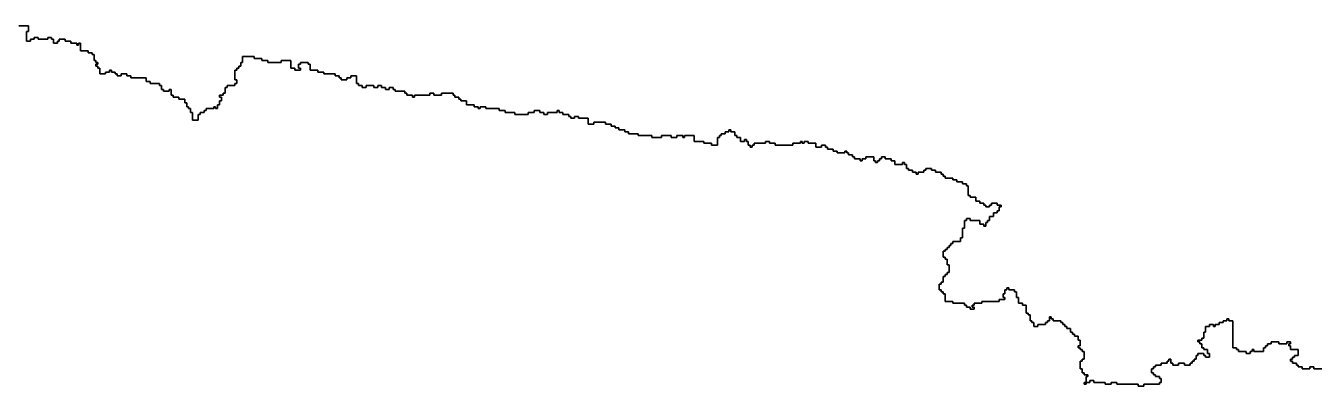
# Model space of a CAD drawing. Header units: inches. Extents: x -98695 to 376223, y 1122520 to 1501782.
# Drawn here: x 232064 to 252658, y 1199359 to 1205127 of the extents above; entities that cross this region are included whole.
import ezdxf

# ---------------------------------------------------------------- set-up
doc = ezdxf.new("R2010")
doc.units = ezdxf.units.IN
doc.header["$MEASUREMENT"] = 0
doc.layers.add('subs1', color=7, linetype='Continuous', true_color=0xc8dcf7)

msp = doc.modelspace()

# ---------------------------------------------------------------- linework, layer by layer
at = {"layer": 'subs1'}
for points in [[(252805, 1199637, 0), (252651, 1199637, 0), (252651, 1199668, 0), (252589, 1199668, 0), (252589, 1199637, 0), (252466, 1199637, 0), (252466, 1199668, 0), (252404, 1199668, 0), (252404, 1199698, 0), (252373, 1199698, 0), (252373, 1199729, 0), (252311, 1199729, 0), (252311, 1199760, 0), (252280, 1199760, 0), (252280, 1199791, 0), (252311, 1199791, 0), (252311, 1199822, 0), (252342, 1199822, 0), (252342, 1199853, 0), (252404, 1199853, 0), (252404, 1199945, 0), (252280, 1199945, 0), (252280, 1200007, 0), (252250, 1200007, 0), (252250, 1200038, 0), (252280, 1200038, 0), (252280, 1200069, 0), (252219, 1200069, 0), (252219, 1200038, 0), (252095, 1200038, 0), (252095, 1200069, 0), (251972, 1200069, 0), (251972, 1200038, 0), (251910, 1200038, 0), (251910, 1200007, 0), (251879, 1200007, 0), (251879, 1199976, 0), (251849, 1199976, 0), (251849, 1199914, 0), (251694, 1199914, 0), (251694, 1199945, 0), (251664, 1199945, 0), (251664, 1199914, 0), (251633, 1199914, 0), (251633, 1199884, 0), (251571, 1199884, 0), (251571, 1199914, 0), (251448, 1199914, 0), (251448, 1199945, 0), (251417, 1199945, 0), (251417, 1199976, 0), (251355, 1199976, 0), (251355, 1200408, 0), (251293, 1200408, 0), (251293, 1200439, 0), (251263, 1200439, 0), (251263, 1200408, 0), (251201, 1200408, 0), (251201, 1200377, 0), (251139, 1200377, 0), (251139, 1200346, 0), (251077, 1200346, 0), (251077, 1200315, 0), (251047, 1200315, 0), (251047, 1200346, 0), (250985, 1200346, 0), (250985, 1200315, 0), (250923, 1200315, 0), (250923, 1200223, 0), (250892, 1200223, 0), (250892, 1200130, 0), (250862, 1200130, 0), (250862, 1200099, 0), (250800, 1200099, 0), (250800, 1200069, 0), (250831, 1200069, 0), (250831, 1200038, 0), (250862, 1200038, 0), (250862, 1199976, 0), (250892, 1199976, 0), (250892, 1199945, 0), (250954, 1199945, 0), (250954, 1199884, 0), (250985, 1199884, 0), (250985, 1199822, 0), (250923, 1199822, 0), (250923, 1199853, 0), (250892, 1199853, 0), (250892, 1199884, 0), (250800, 1199884, 0), (250800, 1199853, 0), (250769, 1199853, 0), (250769, 1199791, 0), (250738, 1199791, 0), (250738, 1199760, 0), (250707, 1199760, 0), (250707, 1199729, 0), (250676, 1199729, 0), (250676, 1199698, 0), (250584, 1199698, 0), (250584, 1199729, 0), (250491, 1199729, 0), (250491, 1199698, 0), (250399, 1199698, 0), (250399, 1199729, 0), (250368, 1199729, 0), (250368, 1199791, 0), (250337, 1199791, 0), (250337, 1199760, 0), (250306, 1199760, 0), (250306, 1199729, 0), (250214, 1199729, 0), (250214, 1199698, 0), (250121, 1199698, 0), (250121, 1199668, 0), (250090, 1199668, 0), (250090, 1199637, 0), (250060, 1199637, 0), (250060, 1199575, 0), (250090, 1199575, 0), (250090, 1199544, 0), (250121, 1199544, 0), (250121, 1199513, 0), (250183, 1199513, 0), (250183, 1199483, 0), (250214, 1199483, 0), (250214, 1199421, 0), (250183, 1199421, 0), (250183, 1199390, 0), (249936, 1199390, 0), (249936, 1199359, 0), (249844, 1199359, 0), (249844, 1199390, 0), (249504, 1199390, 0), (249504, 1199421, 0), (249412, 1199421, 0), (249412, 1199390, 0), (249319, 1199390, 0), (249319, 1199421, 0), (249134, 1199421, 0), (249134, 1199452, 0), (249072, 1199452, 0), (249072, 1199421, 0), (249011, 1199421, 0), (249011, 1199513, 0), (249042, 1199513, 0), (249042, 1199544, 0), (248980, 1199544, 0), (248980, 1199575, 0), (248949, 1199575, 0), (248949, 1199637, 0), (248918, 1199637, 0), (248918, 1199760, 0), (248949, 1199760, 0), (248949, 1199791, 0), (248980, 1199791, 0), (248980, 1199914, 0), (248949, 1199914, 0), (248949, 1199945, 0), (248918, 1199945, 0), (248918, 1199976, 0), (248887, 1199976, 0), (248887, 1200007, 0), (248918, 1200007, 0), (248918, 1200099, 0), (248887, 1200099, 0), (248887, 1200161, 0), (248826, 1200161, 0), (248826, 1200192, 0), (248795, 1200192, 0), (248795, 1200223, 0), (248764, 1200223, 0), (248764, 1200285, 0), (248702, 1200285, 0), (248702, 1200315, 0), (248671, 1200315, 0), (248671, 1200346, 0), (248641, 1200346, 0), (248641, 1200377, 0), (248610, 1200377, 0), (248610, 1200408, 0), (248486, 1200408, 0), (248486, 1200439, 0), (248455, 1200439, 0), (248455, 1200470, 0), (248425, 1200470, 0), (248425, 1200408, 0), (248394, 1200408, 0), (248394, 1200377, 0), (248363, 1200377, 0), (248363, 1200346, 0), (248240, 1200346, 0), (248240, 1200315, 0), (248178, 1200315, 0), (248178, 1200377, 0), (248147, 1200377, 0), (248147, 1200408, 0), (248116, 1200408, 0), (248116, 1200500, 0), (248085, 1200500, 0), (248085, 1200531, 0), (248054, 1200531, 0), (248054, 1200655, 0), (247993, 1200655, 0), (247993, 1200686, 0), (247931, 1200686, 0), (247931, 1200778, 0), (247900, 1200778, 0), (247900, 1200871, 0), (247869, 1200871, 0), (247869, 1200901, 0), (247777, 1200901, 0), (247777, 1200932, 0), (247746, 1200932, 0), (247746, 1200901, 0), (247715, 1200901, 0), (247715, 1200840, 0), (247684, 1200840, 0), (247684, 1200778, 0), (247715, 1200778, 0), (247715, 1200747, 0), (247623, 1200747, 0), (247623, 1200716, 0), (247345, 1200716, 0), (247345, 1200686, 0), (247222, 1200686, 0), (247222, 1200655, 0), (247191, 1200655, 0), (247191, 1200624, 0), (247222, 1200624, 0), (247222, 1200593, 0), (247160, 1200593, 0), (247160, 1200624, 0), (247098, 1200624, 0), (247098, 1200655, 0), (247067, 1200655, 0), (247067, 1200686, 0), (246882, 1200686, 0), (246882, 1200716, 0), (246759, 1200716, 0), (246759, 1200840, 0), (246728, 1200840, 0), (246728, 1200871, 0), (246697, 1200871, 0), (246697, 1200901, 0), (246666, 1200901, 0), (246666, 1200994, 0), (246697, 1200994, 0), (246697, 1201025, 0), (246728, 1201025, 0), (246728, 1201117, 0), (246759, 1201117, 0), (246759, 1201148, 0), (246790, 1201148, 0), (246790, 1201179, 0), (246821, 1201179, 0), (246821, 1201302, 0), (246790, 1201302, 0), (246790, 1201395, 0), (246759, 1201395, 0), (246759, 1201426, 0), (246728, 1201426, 0), (246728, 1201518, 0), (246759, 1201518, 0), (246759, 1201549, 0), (246790, 1201549, 0), (246790, 1201580, 0), (246821, 1201580, 0), (246821, 1201611, 0), (246851, 1201611, 0), (246851, 1201642, 0), (246882, 1201642, 0), (246882, 1201673, 0), (247006, 1201673, 0), (247006, 1201734, 0), (247037, 1201734, 0), (247037, 1201889, 0), (247067, 1201889, 0), (247067, 1202012, 0), (247098, 1202012, 0), (247098, 1202043, 0), (247160, 1202043, 0), (247160, 1202012, 0), (247314, 1202012, 0), (247314, 1201950, 0), (247376, 1201950, 0), (247376, 1201919, 0), (247407, 1201919, 0), (247407, 1201981, 0), (247438, 1201981, 0), (247438, 1202012, 0), (247468, 1202012, 0), (247468, 1202074, 0), (247530, 1202074, 0), (247530, 1202135, 0), (247592, 1202135, 0), (247592, 1202166, 0), (247623, 1202166, 0), (247623, 1202228, 0), (247653, 1202228, 0), (247653, 1202259, 0), (247592, 1202259, 0), (247592, 1202290, 0), (247499, 1202290, 0), (247499, 1202259, 0), (247468, 1202259, 0), (247468, 1202228, 0), (247407, 1202228, 0), (247407, 1202259, 0), (247376, 1202259, 0), (247376, 1202290, 0), (247314, 1202290, 0), (247314, 1202320, 0), (247252, 1202320, 0), (247252, 1202382, 0), (247160, 1202382, 0), (247160, 1202413, 0), (247129, 1202413, 0), (247129, 1202567, 0), (247098, 1202567, 0), (247098, 1202598, 0), (247037, 1202598, 0), (247037, 1202629, 0), (246944, 1202629, 0), (246944, 1202660, 0), (246882, 1202660, 0), (246882, 1202691, 0), (246759, 1202691, 0), (246759, 1202721, 0), (246728, 1202721, 0), (246728, 1202752, 0), (246697, 1202752, 0), (246697, 1202783, 0), (246605, 1202783, 0), (246605, 1202814, 0), (246543, 1202814, 0), (246543, 1202845, 0), (246450, 1202845, 0), (246450, 1202814, 0), (246420, 1202814, 0), (246420, 1202783, 0), (246327, 1202783, 0), (246327, 1202752, 0), (246296, 1202752, 0), (246296, 1202783, 0), (246235, 1202783, 0), (246235, 1202814, 0), (246173, 1202814, 0), (246173, 1202845, 0), (246142, 1202845, 0), (246142, 1202907, 0), (246111, 1202907, 0), (246111, 1202937, 0), (246080, 1202937, 0), (246080, 1202907, 0), (245957, 1202907, 0), (245957, 1202968, 0), (245895, 1202968, 0), (245895, 1202999, 0), (245803, 1202999, 0), (245803, 1203030, 0), (245741, 1203030, 0), (245741, 1202999, 0), (245710, 1202999, 0), (245710, 1202968, 0), (245679, 1202968, 0), (245679, 1202937, 0), (245648, 1202937, 0), (245648, 1202968, 0), (245618, 1202968, 0), (245618, 1203030, 0), (245494, 1203030, 0), (245494, 1202999, 0), (245432, 1202999, 0), (245432, 1202968, 0), (245402, 1202968, 0), (245402, 1202999, 0), (245309, 1202999, 0), (245309, 1203030, 0), (245278, 1203030, 0), (245278, 1203061, 0), (245217, 1203061, 0), (245217, 1203092, 0), (245186, 1203092, 0), (245186, 1203122, 0), (245155, 1203122, 0), (245155, 1203092, 0), (245031, 1203092, 0), (245031, 1203122, 0), (244970, 1203122, 0), (244970, 1203153, 0), (244877, 1203153, 0), (244877, 1203184, 0), (244846, 1203184, 0), (244846, 1203215, 0), (244785, 1203215, 0), (244785, 1203184, 0), (244692, 1203184, 0), (244692, 1203246, 0), (244569, 1203246, 0), (244569, 1203277, 0), (244507, 1203277, 0), (244507, 1203246, 0), (244476, 1203246, 0), (244476, 1203277, 0), (244445, 1203277, 0), (244445, 1203246, 0), (244322, 1203246, 0), (244322, 1203215, 0), (244044, 1203215, 0), (244044, 1203246, 0), (243952, 1203246, 0), (243952, 1203277, 0), (243890, 1203277, 0), (243890, 1203246, 0), (243705, 1203246, 0), (243705, 1203215, 0), (243674, 1203215, 0), (243674, 1203184, 0), (243643, 1203184, 0), (243643, 1203215, 0), (243613, 1203215, 0), (243613, 1203277, 0), (243582, 1203277, 0), (243582, 1203308, 0), (243551, 1203308, 0), (243551, 1203277, 0), (243489, 1203277, 0), (243489, 1203338, 0), (243427, 1203338, 0), (243427, 1203369, 0), (243397, 1203369, 0), (243397, 1203431, 0), (243335, 1203431, 0), (243335, 1203462, 0), (243304, 1203462, 0), (243304, 1203431, 0), (243242, 1203431, 0), (243242, 1203400, 0), (243181, 1203400, 0), (243181, 1203369, 0), (243150, 1203369, 0), (243150, 1203338, 0), (243119, 1203338, 0), (243119, 1203215, 0), (243026, 1203215, 0), (243026, 1203246, 0), (242903, 1203246, 0), (242903, 1203277, 0), (242749, 1203277, 0), (242749, 1203369, 0), (242595, 1203369, 0), (242595, 1203338, 0), (242564, 1203338, 0), (242564, 1203369, 0), (242471, 1203369, 0), (242471, 1203338, 0), (242379, 1203338, 0), (242379, 1203369, 0), (242224, 1203369, 0), (242224, 1203338, 0), (242070, 1203338, 0), (242070, 1203369, 0), (241854, 1203369, 0), (241854, 1203400, 0), (241700, 1203400, 0), (241700, 1203431, 0), (241638, 1203431, 0), (241638, 1203462, 0), (241546, 1203462, 0), (241546, 1203493, 0), (241484, 1203493, 0), (241484, 1203523, 0), (241422, 1203523, 0), (241422, 1203554, 0), (241330, 1203554, 0), (241330, 1203585, 0), (241145, 1203585, 0), (241145, 1203554, 0), (241052, 1203554, 0), (241052, 1203647, 0), (240898, 1203647, 0), (240898, 1203678, 0), (240836, 1203678, 0), (240836, 1203647, 0), (240775, 1203647, 0), (240775, 1203678, 0), (240744, 1203678, 0), (240744, 1203709, 0), (240651, 1203709, 0), (240651, 1203739, 0), (240590, 1203739, 0), (240590, 1203770, 0), (240559, 1203770, 0), (240559, 1203739, 0), (240404, 1203739, 0), (240404, 1203709, 0), (240343, 1203709, 0), (240343, 1203739, 0), (240281, 1203739, 0), (240281, 1203770, 0), (240189, 1203770, 0), (240189, 1203739, 0), (240096, 1203739, 0), (240096, 1203709, 0), (239880, 1203709, 0), (239880, 1203739, 0), (239726, 1203739, 0), (239726, 1203770, 0), (239633, 1203770, 0), (239633, 1203801, 0), (239417, 1203801, 0), (239417, 1203832, 0), (239325, 1203832, 0), (239325, 1203801, 0), (239294, 1203801, 0), (239294, 1203832, 0), (239232, 1203832, 0), (239232, 1203863, 0), (239109, 1203863, 0), (239109, 1203924, 0), (239016, 1203924, 0), (239016, 1203955, 0), (238986, 1203955, 0), (238986, 1203986, 0), (238924, 1203986, 0), (238924, 1204017, 0), (238893, 1204017, 0), (238893, 1204048, 0), (238708, 1204048, 0), (238708, 1204017, 0), (238584, 1204017, 0), (238584, 1204048, 0), (238523, 1204048, 0), (238523, 1204017, 0), (238276, 1204017, 0), (238276, 1203986, 0), (238245, 1203986, 0), (238245, 1204017, 0), (238153, 1204017, 0), (238153, 1204048, 0), (238122, 1204048, 0), (238122, 1204079, 0), (237968, 1204079, 0), (237968, 1204110, 0), (237937, 1204110, 0), (237937, 1204140, 0), (237875, 1204140, 0), (237875, 1204110, 0), (237813, 1204110, 0), (237813, 1204140, 0), (237752, 1204140, 0), (237752, 1204171, 0), (237690, 1204171, 0), (237690, 1204140, 0), (237628, 1204140, 0), (237628, 1204171, 0), (237505, 1204171, 0), (237505, 1204140, 0), (237443, 1204140, 0), (237443, 1204171, 0), (237381, 1204171, 0), (237381, 1204202, 0), (237351, 1204202, 0), (237351, 1204325, 0), (237258, 1204325, 0), (237258, 1204295, 0), (237196, 1204295, 0), (237196, 1204264, 0), (237104, 1204264, 0), (237104, 1204295, 0), (237073, 1204295, 0), (237073, 1204325, 0), (237011, 1204325, 0), (237011, 1204356, 0), (236826, 1204356, 0), (236826, 1204387, 0), (236734, 1204387, 0), (236734, 1204418, 0), (236610, 1204418, 0), (236610, 1204511, 0), (236579, 1204511, 0), (236579, 1204541, 0), (236456, 1204541, 0), (236456, 1204511, 0), (236425, 1204511, 0), (236425, 1204449, 0), (236456, 1204449, 0), (236456, 1204418, 0), (236364, 1204418, 0), (236364, 1204449, 0), (236302, 1204449, 0), (236302, 1204572, 0), (236148, 1204572, 0), (236148, 1204541, 0), (235932, 1204541, 0), (235932, 1204572, 0), (235839, 1204572, 0), (235839, 1204603, 0), (235716, 1204603, 0), (235716, 1204634, 0), (235531, 1204634, 0), (235531, 1204541, 0), (235500, 1204541, 0), (235500, 1204480, 0), (235469, 1204480, 0), (235469, 1204449, 0), (235438, 1204449, 0), (235438, 1204418, 0), (235407, 1204418, 0), (235407, 1204264, 0), (235438, 1204264, 0), (235438, 1204202, 0), (235407, 1204202, 0), (235407, 1204171, 0), (235284, 1204171, 0), (235284, 1204140, 0), (235253, 1204140, 0), (235253, 1204048, 0), (235222, 1204048, 0), (235222, 1204017, 0), (235160, 1204017, 0), (235160, 1203986, 0), (235191, 1203986, 0), (235191, 1203924, 0), (235160, 1203924, 0), (235160, 1203863, 0), (235130, 1203863, 0), (235130, 1203801, 0), (235099, 1203801, 0), (235099, 1203832, 0), (235068, 1203832, 0), (235068, 1203801, 0), (234945, 1203801, 0), (234945, 1203770, 0), (234914, 1203770, 0), (234914, 1203739, 0), (234852, 1203739, 0), (234852, 1203709, 0), (234821, 1203709, 0), (234821, 1203616, 0), (234729, 1203616, 0), (234729, 1203739, 0), (234698, 1203739, 0), (234698, 1203801, 0), (234667, 1203801, 0), (234667, 1203832, 0), (234636, 1203832, 0), (234636, 1203894, 0), (234605, 1203894, 0), (234605, 1203955, 0), (234513, 1203955, 0), (234513, 1203986, 0), (234420, 1203986, 0), (234420, 1204017, 0), (234389, 1204017, 0), (234389, 1204110, 0), (234358, 1204110, 0), (234358, 1204079, 0), (234266, 1204079, 0), (234266, 1204110, 0), (234235, 1204110, 0), (234235, 1204171, 0), (234204, 1204171, 0), (234204, 1204202, 0), (234050, 1204202, 0), (234050, 1204233, 0), (233988, 1204233, 0), (233988, 1204295, 0), (233742, 1204295, 0), (233742, 1204325, 0), (233680, 1204325, 0), (233680, 1204356, 0), (233587, 1204356, 0), (233587, 1204325, 0), (233526, 1204325, 0), (233526, 1204356, 0), (233495, 1204356, 0), (233495, 1204387, 0), (233433, 1204387, 0), (233433, 1204418, 0), (233402, 1204418, 0), (233402, 1204387, 0), (233341, 1204387, 0), (233341, 1204356, 0), (233248, 1204356, 0), (233248, 1204449, 0), (233217, 1204449, 0), (233217, 1204480, 0), (233186, 1204480, 0), (233186, 1204511, 0), (233217, 1204511, 0), (233217, 1204541, 0), (233186, 1204541, 0), (233186, 1204572, 0), (233155, 1204572, 0), (233155, 1204665, 0), (233125, 1204665, 0), (233125, 1204696, 0), (233063, 1204696, 0), (233063, 1204726, 0), (232940, 1204726, 0), (232940, 1204850, 0), (232909, 1204850, 0), (232909, 1204819, 0), (232878, 1204819, 0), (232878, 1204850, 0), (232785, 1204850, 0), (232785, 1204881, 0), (232693, 1204881, 0), (232693, 1204912, 0), (232600, 1204912, 0), (232600, 1204881, 0), (232569, 1204881, 0), (232569, 1204850, 0), (232508, 1204850, 0), (232508, 1204912, 0), (232477, 1204912, 0), (232477, 1204942, 0), (232415, 1204942, 0), (232415, 1204912, 0), (232261, 1204912, 0), (232261, 1204942, 0), (232199, 1204942, 0), (232199, 1204912, 0), (232138, 1204912, 0), (232138, 1204881, 0), (232076, 1204881, 0), (232076, 1205035, 0), (232107, 1205035, 0), (232107, 1205127, 0), (231952, 1205127, 0)], [(231952, 1205127, 0), (232107, 1205127, 0), (232107, 1205035, 0), (232076, 1205035, 0), (232076, 1204881, 0), (232138, 1204881, 0), (232138, 1204912, 0), (232199, 1204912, 0), (232199, 1204942, 0), (232261, 1204942, 0), (232261, 1204912, 0), (232415, 1204912, 0), (232415, 1204942, 0), (232477, 1204942, 0), (232477, 1204912, 0), (232508, 1204912, 0), (232508, 1204850, 0), (232569, 1204850, 0), (232569, 1204881, 0), (232600, 1204881, 0), (232600, 1204912, 0), (232693, 1204912, 0), (232693, 1204881, 0), (232785, 1204881, 0), (232785, 1204850, 0), (232878, 1204850, 0), (232878, 1204819, 0), (232909, 1204819, 0), (232909, 1204850, 0), (232940, 1204850, 0), (232940, 1204726, 0), (233063, 1204726, 0), (233063, 1204696, 0), (233125, 1204696, 0), (233125, 1204665, 0), (233155, 1204665, 0), (233155, 1204572, 0), (233186, 1204572, 0), (233186, 1204541, 0), (233217, 1204541, 0), (233217, 1204511, 0), (233186, 1204511, 0), (233186, 1204480, 0), (233217, 1204480, 0), (233217, 1204449, 0), (233248, 1204449, 0), (233248, 1204356, 0), (233341, 1204356, 0), (233341, 1204387, 0), (233402, 1204387, 0), (233402, 1204418, 0), (233433, 1204418, 0), (233433, 1204387, 0), (233495, 1204387, 0), (233495, 1204356, 0), (233526, 1204356, 0), (233526, 1204325, 0), (233587, 1204325, 0), (233587, 1204356, 0), (233680, 1204356, 0), (233680, 1204325, 0), (233742, 1204325, 0), (233742, 1204295, 0), (233988, 1204295, 0), (233988, 1204233, 0), (234050, 1204233, 0), (234050, 1204202, 0), (234204, 1204202, 0), (234204, 1204171, 0), (234235, 1204171, 0), (234235, 1204110, 0), (234266, 1204110, 0), (234266, 1204079, 0), (234358, 1204079, 0), (234358, 1204110, 0), (234389, 1204110, 0), (234389, 1204017, 0), (234420, 1204017, 0), (234420, 1203986, 0), (234513, 1203986, 0), (234513, 1203955, 0), (234605, 1203955, 0), (234605, 1203894, 0), (234636, 1203894, 0), (234636, 1203832, 0), (234667, 1203832, 0), (234667, 1203801, 0), (234698, 1203801, 0), (234698, 1203739, 0), (234729, 1203739, 0), (234729, 1203616, 0), (234821, 1203616, 0), (234821, 1203709, 0), (234852, 1203709, 0), (234852, 1203739, 0), (234914, 1203739, 0), (234914, 1203770, 0), (234945, 1203770, 0), (234945, 1203801, 0), (235068, 1203801, 0), (235068, 1203832, 0), (235099, 1203832, 0), (235099, 1203801, 0), (235130, 1203801, 0), (235130, 1203863, 0), (235160, 1203863, 0), (235160, 1203924, 0), (235191, 1203924, 0), (235191, 1203986, 0), (235160, 1203986, 0), (235160, 1204017, 0), (235222, 1204017, 0), (235222, 1204048, 0), (235253, 1204048, 0), (235253, 1204140, 0), (235284, 1204140, 0), (235284, 1204171, 0), (235407, 1204171, 0), (235407, 1204202, 0), (235438, 1204202, 0), (235438, 1204264, 0), (235407, 1204264, 0), (235407, 1204418, 0), (235438, 1204418, 0), (235438, 1204449, 0), (235469, 1204449, 0), (235469, 1204480, 0), (235500, 1204480, 0), (235500, 1204541, 0), (235531, 1204541, 0), (235531, 1204634, 0), (235716, 1204634, 0), (235716, 1204603, 0), (235839, 1204603, 0), (235839, 1204572, 0), (235932, 1204572, 0), (235932, 1204541, 0), (236148, 1204541, 0), (236148, 1204572, 0), (236302, 1204572, 0), (236302, 1204449, 0), (236364, 1204449, 0), (236364, 1204418, 0), (236456, 1204418, 0), (236456, 1204449, 0), (236425, 1204449, 0), (236425, 1204511, 0), (236456, 1204511, 0), (236456, 1204541, 0), (236579, 1204541, 0), (236579, 1204511, 0), (236610, 1204511, 0), (236610, 1204418, 0), (236734, 1204418, 0), (236734, 1204387, 0), (236826, 1204387, 0), (236826, 1204356, 0), (237011, 1204356, 0), (237011, 1204325, 0), (237073, 1204325, 0), (237073, 1204295, 0), (237104, 1204295, 0), (237104, 1204264, 0), (237196, 1204264, 0), (237196, 1204295, 0), (237258, 1204295, 0), (237258, 1204325, 0), (237351, 1204325, 0), (237351, 1204202, 0), (237381, 1204202, 0), (237381, 1204171, 0), (237443, 1204171, 0), (237443, 1204140, 0), (237505, 1204140, 0), (237505, 1204171, 0), (237628, 1204171, 0), (237628, 1204140, 0), (237690, 1204140, 0), (237690, 1204171, 0), (237752, 1204171, 0), (237752, 1204140, 0), (237813, 1204140, 0), (237813, 1204110, 0), (237875, 1204110, 0), (237875, 1204140, 0), (237937, 1204140, 0), (237937, 1204110, 0), (237968, 1204110, 0), (237968, 1204079, 0), (238122, 1204079, 0), (238122, 1204048, 0), (238153, 1204048, 0), (238153, 1204017, 0), (238245, 1204017, 0), (238245, 1203986, 0), (238276, 1203986, 0), (238276, 1204017, 0), (238523, 1204017, 0), (238523, 1204048, 0), (238584, 1204048, 0), (238584, 1204017, 0), (238708, 1204017, 0), (238708, 1204048, 0), (238893, 1204048, 0), (238893, 1204017, 0), (238924, 1204017, 0), (238924, 1203986, 0), (238986, 1203986, 0), (238986, 1203955, 0), (239016, 1203955, 0), (239016, 1203924, 0), (239109, 1203924, 0), (239109, 1203863, 0), (239232, 1203863, 0), (239232, 1203832, 0), (239294, 1203832, 0), (239294, 1203801, 0), (239325, 1203801, 0), (239325, 1203832, 0), (239417, 1203832, 0), (239417, 1203801, 0), (239633, 1203801, 0), (239633, 1203770, 0), (239726, 1203770, 0), (239726, 1203739, 0), (239880, 1203739, 0), (239880, 1203709, 0), (240096, 1203709, 0), (240096, 1203739, 0), (240189, 1203739, 0), (240189, 1203770, 0), (240281, 1203770, 0), (240281, 1203739, 0), (240343, 1203739, 0), (240343, 1203709, 0), (240404, 1203709, 0), (240404, 1203739, 0), (240559, 1203739, 0), (240559, 1203770, 0), (240590, 1203770, 0), (240590, 1203739, 0), (240651, 1203739, 0), (240651, 1203709, 0), (240744, 1203709, 0), (240744, 1203678, 0), (240775, 1203678, 0), (240775, 1203647, 0), (240836, 1203647, 0), (240836, 1203678, 0), (240898, 1203678, 0), (240898, 1203647, 0), (241052, 1203647, 0), (241052, 1203554, 0), (241145, 1203554, 0), (241145, 1203585, 0), (241330, 1203585, 0), (241330, 1203554, 0), (241422, 1203554, 0), (241422, 1203523, 0), (241484, 1203523, 0), (241484, 1203493, 0), (241546, 1203493, 0), (241546, 1203462, 0), (241638, 1203462, 0), (241638, 1203431, 0), (241700, 1203431, 0), (241700, 1203400, 0), (241854, 1203400, 0), (241854, 1203369, 0), (242070, 1203369, 0), (242070, 1203338, 0), (242224, 1203338, 0), (242224, 1203369, 0), (242379, 1203369, 0), (242379, 1203338, 0), (242471, 1203338, 0), (242471, 1203369, 0), (242564, 1203369, 0), (242564, 1203338, 0), (242595, 1203338, 0), (242595, 1203369, 0), (242749, 1203369, 0), (242749, 1203277, 0), (242903, 1203277, 0), (242903, 1203246, 0), (243026, 1203246, 0), (243026, 1203215, 0), (243119, 1203215, 0), (243119, 1203338, 0), (243150, 1203338, 0), (243150, 1203369, 0), (243181, 1203369, 0), (243181, 1203400, 0), (243242, 1203400, 0), (243242, 1203431, 0), (243304, 1203431, 0), (243304, 1203462, 0), (243335, 1203462, 0), (243335, 1203431, 0), (243397, 1203431, 0), (243397, 1203369, 0), (243427, 1203369, 0), (243427, 1203338, 0), (243489, 1203338, 0), (243489, 1203277, 0), (243551, 1203277, 0), (243551, 1203308, 0), (243582, 1203308, 0), (243582, 1203277, 0), (243613, 1203277, 0), (243613, 1203215, 0), (243643, 1203215, 0), (243643, 1203184, 0), (243674, 1203184, 0), (243674, 1203215, 0), (243705, 1203215, 0), (243705, 1203246, 0), (243890, 1203246, 0), (243890, 1203277, 0), (243952, 1203277, 0), (243952, 1203246, 0), (244044, 1203246, 0), (244044, 1203215, 0), (244322, 1203215, 0), (244322, 1203246, 0), (244445, 1203246, 0), (244445, 1203277, 0), (244476, 1203277, 0), (244476, 1203246, 0), (244507, 1203246, 0), (244507, 1203277, 0), (244569, 1203277, 0), (244569, 1203246, 0), (244692, 1203246, 0), (244692, 1203184, 0), (244785, 1203184, 0), (244785, 1203215, 0), (244846, 1203215, 0), (244846, 1203184, 0), (244877, 1203184, 0), (244877, 1203153, 0), (244970, 1203153, 0), (244970, 1203122, 0), (245031, 1203122, 0), (245031, 1203092, 0), (245155, 1203092, 0), (245155, 1203122, 0), (245186, 1203122, 0), (245186, 1203092, 0), (245217, 1203092, 0), (245217, 1203061, 0), (245278, 1203061, 0), (245278, 1203030, 0), (245309, 1203030, 0), (245309, 1202999, 0), (245402, 1202999, 0), (245402, 1202968, 0), (245432, 1202968, 0), (245432, 1202999, 0), (245494, 1202999, 0), (245494, 1203030, 0), (245618, 1203030, 0), (245618, 1202968, 0), (245648, 1202968, 0), (245648, 1202937, 0), (245679, 1202937, 0), (245679, 1202968, 0), (245710, 1202968, 0), (245710, 1202999, 0), (245741, 1202999, 0), (245741, 1203030, 0), (245803, 1203030, 0), (245803, 1202999, 0), (245895, 1202999, 0), (245895, 1202968, 0), (245957, 1202968, 0), (245957, 1202907, 0), (246080, 1202907, 0), (246080, 1202937, 0), (246111, 1202937, 0), (246111, 1202907, 0), (246142, 1202907, 0), (246142, 1202845, 0), (246173, 1202845, 0), (246173, 1202814, 0), (246235, 1202814, 0), (246235, 1202783, 0), (246296, 1202783, 0), (246296, 1202752, 0), (246327, 1202752, 0), (246327, 1202783, 0), (246420, 1202783, 0), (246420, 1202814, 0), (246450, 1202814, 0), (246450, 1202845, 0), (246543, 1202845, 0), (246543, 1202814, 0), (246605, 1202814, 0), (246605, 1202783, 0), (246697, 1202783, 0), (246697, 1202752, 0), (246728, 1202752, 0), (246728, 1202721, 0), (246759, 1202721, 0), (246759, 1202691, 0), (246882, 1202691, 0), (246882, 1202660, 0), (246944, 1202660, 0), (246944, 1202629, 0), (247037, 1202629, 0), (247037, 1202598, 0), (247098, 1202598, 0), (247098, 1202567, 0), (247129, 1202567, 0), (247129, 1202413, 0), (247160, 1202413, 0), (247160, 1202382, 0), (247252, 1202382, 0), (247252, 1202320, 0), (247314, 1202320, 0), (247314, 1202290, 0), (247376, 1202290, 0), (247376, 1202259, 0), (247407, 1202259, 0), (247407, 1202228, 0), (247468, 1202228, 0), (247468, 1202259, 0), (247499, 1202259, 0), (247499, 1202290, 0), (247592, 1202290, 0), (247592, 1202259, 0), (247653, 1202259, 0), (247653, 1202228, 0), (247623, 1202228, 0), (247623, 1202166, 0), (247592, 1202166, 0), (247592, 1202135, 0), (247530, 1202135, 0), (247530, 1202074, 0), (247468, 1202074, 0), (247468, 1202012, 0), (247438, 1202012, 0), (247438, 1201981, 0), (247407, 1201981, 0), (247407, 1201919, 0), (247376, 1201919, 0), (247376, 1201950, 0), (247314, 1201950, 0), (247314, 1202012, 0), (247160, 1202012, 0), (247160, 1202043, 0), (247098, 1202043, 0), (247098, 1202012, 0), (247067, 1202012, 0), (247067, 1201889, 0), (247037, 1201889, 0), (247037, 1201734, 0), (247006, 1201734, 0), (247006, 1201673, 0), (246882, 1201673, 0), (246882, 1201642, 0), (246851, 1201642, 0), (246851, 1201611, 0), (246821, 1201611, 0), (246821, 1201580, 0), (246790, 1201580, 0), (246790, 1201549, 0), (246759, 1201549, 0), (246759, 1201518, 0), (246728, 1201518, 0), (246728, 1201426, 0), (246759, 1201426, 0), (246759, 1201395, 0), (246790, 1201395, 0), (246790, 1201302, 0), (246821, 1201302, 0), (246821, 1201179, 0), (246790, 1201179, 0), (246790, 1201148, 0), (246759, 1201148, 0), (246759, 1201117, 0), (246728, 1201117, 0), (246728, 1201025, 0), (246697, 1201025, 0), (246697, 1200994, 0), (246666, 1200994, 0), (246666, 1200901, 0), (246697, 1200901, 0), (246697, 1200871, 0), (246728, 1200871, 0), (246728, 1200840, 0), (246759, 1200840, 0), (246759, 1200716, 0), (246882, 1200716, 0), (246882, 1200686, 0), (247067, 1200686, 0), (247067, 1200655, 0), (247098, 1200655, 0), (247098, 1200624, 0), (247160, 1200624, 0), (247160, 1200593, 0), (247222, 1200593, 0), (247222, 1200624, 0), (247191, 1200624, 0), (247191, 1200655, 0), (247222, 1200655, 0), (247222, 1200686, 0), (247345, 1200686, 0), (247345, 1200716, 0), (247623, 1200716, 0), (247623, 1200747, 0), (247715, 1200747, 0), (247715, 1200778, 0), (247684, 1200778, 0), (247684, 1200840, 0), (247715, 1200840, 0), (247715, 1200901, 0), (247746, 1200901, 0), (247746, 1200932, 0), (247777, 1200932, 0), (247777, 1200901, 0), (247869, 1200901, 0), (247869, 1200871, 0), (247900, 1200871, 0), (247900, 1200778, 0), (247931, 1200778, 0), (247931, 1200686, 0), (247993, 1200686, 0), (247993, 1200655, 0), (248054, 1200655, 0), (248054, 1200531, 0), (248085, 1200531, 0), (248085, 1200500, 0), (248116, 1200500, 0), (248116, 1200408, 0), (248147, 1200408, 0), (248147, 1200377, 0), (248178, 1200377, 0), (248178, 1200315, 0), (248240, 1200315, 0), (248240, 1200346, 0), (248363, 1200346, 0), (248363, 1200377, 0), (248394, 1200377, 0), (248394, 1200408, 0), (248425, 1200408, 0), (248425, 1200470, 0), (248455, 1200470, 0), (248455, 1200439, 0), (248486, 1200439, 0), (248486, 1200408, 0), (248610, 1200408, 0), (248610, 1200377, 0), (248641, 1200377, 0), (248641, 1200346, 0), (248671, 1200346, 0), (248671, 1200315, 0), (248702, 1200315, 0), (248702, 1200285, 0), (248764, 1200285, 0), (248764, 1200223, 0), (248795, 1200223, 0), (248795, 1200192, 0), (248826, 1200192, 0), (248826, 1200161, 0), (248887, 1200161, 0), (248887, 1200099, 0), (248918, 1200099, 0), (248918, 1200007, 0), (248887, 1200007, 0), (248887, 1199976, 0), (248918, 1199976, 0), (248918, 1199945, 0), (248949, 1199945, 0), (248949, 1199914, 0), (248980, 1199914, 0), (248980, 1199791, 0), (248949, 1199791, 0), (248949, 1199760, 0), (248918, 1199760, 0), (248918, 1199637, 0), (248949, 1199637, 0), (248949, 1199575, 0), (248980, 1199575, 0), (248980, 1199544, 0), (249042, 1199544, 0), (249042, 1199513, 0), (249011, 1199513, 0), (249011, 1199421, 0), (248980, 1199421, 0), (248980, 1199390, 0), (249011, 1199390, 0), (249011, 1199421, 0), (249072, 1199421, 0), (249072, 1199452, 0), (249134, 1199452, 0), (249134, 1199421, 0), (249319, 1199421, 0), (249319, 1199390, 0), (249412, 1199390, 0), (249412, 1199421, 0), (249504, 1199421, 0), (249504, 1199390, 0), (249844, 1199390, 0), (249844, 1199359, 0), (249936, 1199359, 0), (249936, 1199390, 0), (250183, 1199390, 0), (250183, 1199421, 0), (250214, 1199421, 0), (250214, 1199483, 0), (250183, 1199483, 0), (250183, 1199513, 0), (250121, 1199513, 0), (250121, 1199544, 0), (250090, 1199544, 0), (250090, 1199575, 0), (250060, 1199575, 0), (250060, 1199637, 0), (250090, 1199637, 0), (250090, 1199668, 0), (250121, 1199668, 0), (250121, 1199698, 0), (250214, 1199698, 0), (250214, 1199729, 0), (250306, 1199729, 0), (250306, 1199760, 0), (250337, 1199760, 0), (250337, 1199791, 0), (250368, 1199791, 0), (250368, 1199729, 0), (250399, 1199729, 0), (250399, 1199698, 0), (250491, 1199698, 0), (250491, 1199729, 0), (250584, 1199729, 0), (250584, 1199698, 0), (250676, 1199698, 0), (250676, 1199729, 0), (250707, 1199729, 0), (250707, 1199760, 0), (250738, 1199760, 0), (250738, 1199791, 0), (250769, 1199791, 0), (250769, 1199853, 0), (250800, 1199853, 0), (250800, 1199884, 0), (250892, 1199884, 0), (250892, 1199853, 0), (250923, 1199853, 0), (250923, 1199822, 0), (250985, 1199822, 0), (250985, 1199884, 0), (250954, 1199884, 0), (250954, 1199945, 0), (250892, 1199945, 0), (250892, 1199976, 0), (250862, 1199976, 0), (250862, 1200038, 0), (250831, 1200038, 0), (250831, 1200069, 0), (250800, 1200069, 0), (250800, 1200099, 0), (250862, 1200099, 0), (250862, 1200130, 0), (250892, 1200130, 0), (250892, 1200223, 0), (250923, 1200223, 0), (250923, 1200315, 0), (250985, 1200315, 0), (250985, 1200346, 0), (251047, 1200346, 0), (251047, 1200315, 0), (251077, 1200315, 0), (251077, 1200346, 0), (251139, 1200346, 0), (251139, 1200377, 0), (251201, 1200377, 0), (251201, 1200408, 0), (251263, 1200408, 0), (251263, 1200439, 0), (251293, 1200439, 0), (251293, 1200408, 0), (251355, 1200408, 0), (251355, 1199976, 0), (251417, 1199976, 0), (251417, 1199945, 0), (251448, 1199945, 0), (251448, 1199914, 0), (251571, 1199914, 0), (251571, 1199884, 0), (251633, 1199884, 0), (251633, 1199914, 0), (251664, 1199914, 0), (251664, 1199945, 0), (251694, 1199945, 0), (251694, 1199914, 0), (251849, 1199914, 0), (251849, 1199976, 0), (251879, 1199976, 0), (251879, 1200007, 0), (251910, 1200007, 0), (251910, 1200038, 0), (251972, 1200038, 0), (251972, 1200069, 0), (252095, 1200069, 0), (252095, 1200038, 0), (252219, 1200038, 0), (252219, 1200069, 0), (252280, 1200069, 0), (252280, 1200038, 0), (252250, 1200038, 0), (252250, 1200007, 0), (252280, 1200007, 0), (252280, 1199945, 0), (252404, 1199945, 0), (252404, 1199853, 0), (252342, 1199853, 0), (252342, 1199822, 0), (252311, 1199822, 0), (252311, 1199791, 0), (252280, 1199791, 0), (252280, 1199760, 0), (252311, 1199760, 0), (252311, 1199729, 0), (252373, 1199729, 0), (252373, 1199698, 0), (252404, 1199698, 0), (252404, 1199668, 0), (252466, 1199668, 0), (252466, 1199637, 0), (252589, 1199637, 0), (252589, 1199668, 0), (252651, 1199668, 0), (252651, 1199637, 0), (252805, 1199637, 0)]]:
    msp.add_polyline3d(points, dxfattribs=at)
msp.add_polyline3d([(249011, 1199421, 0), (249011, 1199390, 0), (248980, 1199390, 0), (248980, 1199421, 0)], close=True, dxfattribs=at)

doc.saveas('drawing.dxf')
